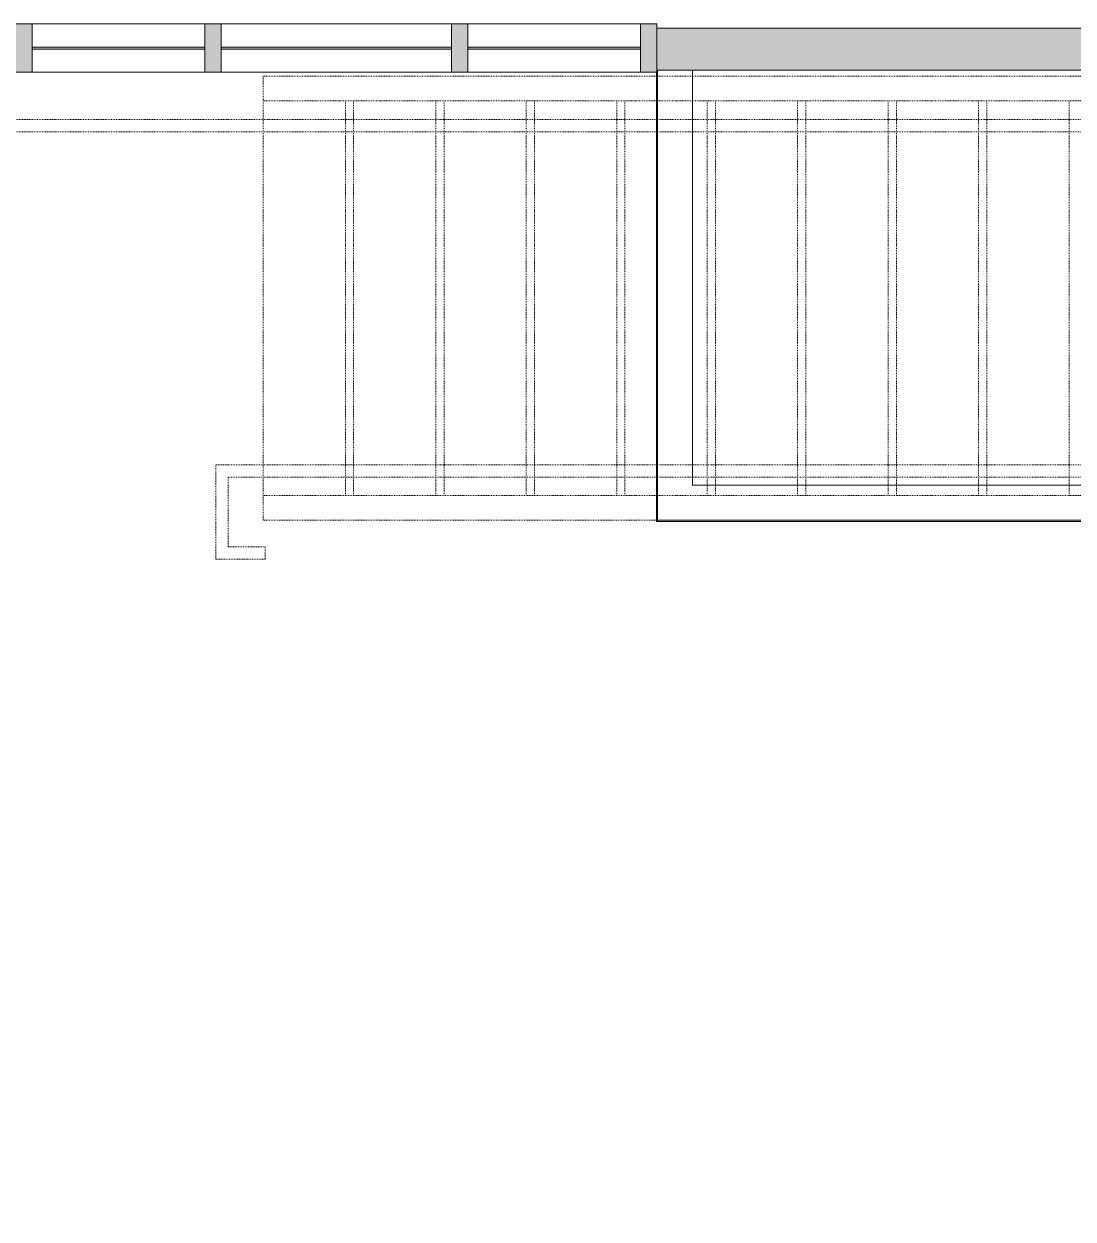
# Model space of a CAD drawing. Header units: inches. Extents: x -3803 to -1421, y -3454 to -210.
# Drawn here: x -2386.4 to -2258.8, y -3057.1 to -2911.8 of the extents above; entities that cross this region are included whole.
import ezdxf

# ---------------------------------------------------------------- set-up
doc = ezdxf.new("R2010")
doc.units = ezdxf.units.IN
doc.header["$MEASUREMENT"] = 0
doc.linetypes.add('Overhead 1_16_', pattern=[0.101562, 0.0625, -0.039062])
for name, color, linetype, lineweight in [('A-FLOR-HRAL', 11, 'Continuous', 13), ('A-GLAZ-CURT', 52, 'Continuous', 13), ('A-GLAZ-CWMG', 51, 'Continuous', 13), ('A-WALL-PATT', 111, 'Continuous', 13), ('I-WALL', 2, 'Continuous', 13), ('S-STRS-MBND', 31, 'Continuous', 13)]:
    doc.layers.add(name, color=color, linetype=linetype, lineweight=lineweight)

# ---------------------------------------------------------------- blocks, each defined once
blk = doc.blocks.new('System Panel - interior glazed panels-383841-DIMENSION PLAN - LEVEL 2 _579_ - 2__ - CAD')
at = {"layer": 'A-GLAZ-CURT', "lineweight": 9}
blk.add_hatch(color=90, dxfattribs=at).paths.add_polyline_path([(10.5, -0.125), (10.5, 0.125), (-10.5, 0.125), (-10.5, -0.125)], flags=0)
at = {"layer": 'A-GLAZ-CURT', "lineweight": 20}
for p, q in [((10.5, 0.125), (-10.5, 0.125)), ((-10.5, 0.125), (-10.5, -0.125)), ((10.5, -0.125), (10.5, 0.125)), ((-10.5, -0.125), (10.5, -0.125))]:
    blk.add_line(p, q, dxfattribs=at)
blk = doc.blocks.new('System Panel - interior glazed panels-383842-DIMENSION PLAN - LEVEL 2 _579_ - 2__ - CAD')
at = {"layer": 'A-GLAZ-CURT', "lineweight": 9}
blk.add_hatch(color=90, dxfattribs=at).paths.add_polyline_path([(14, -0.125), (14, 0.125), (-14, 0.125), (-14, -0.125)], flags=0)
at = {"layer": 'A-GLAZ-CURT', "lineweight": 20}
for p, q in [((14, 0.125), (-14, 0.125)), ((-14, 0.125), (-14, -0.125)), ((14, -0.125), (14, 0.125)), ((-14, -0.125), (14, -0.125))]:
    blk.add_line(p, q, dxfattribs=at)
blk = doc.blocks.new('Rectangular Mullion - 6 x 6 interior mullion-383849-DIMENSION PLAN - LEVEL 2 _579_ - 2__ - CAD')
at = {"layer": 'A-GLAZ-CWMG', "lineweight": 9}
for p, q in [((-2189.4, -2826.64), (-2168.4, -2826.64)), ((-2168.4, -2832.52), (-2189.4, -2832.52))]:
    blk.add_line(p, q, dxfattribs=at)
blk = doc.blocks.new('Rectangular Mullion - 6 x 6 interior mullion-383850-DIMENSION PLAN - LEVEL 2 _579_ - 2__ - CAD')
at = {"layer": 'A-GLAZ-CWMG', "lineweight": 9}
for p, q in [((-2166.4, -2826.64), (-2138.4, -2826.64)), ((-2138.4, -2832.52), (-2166.4, -2832.52))]:
    blk.add_line(p, q, dxfattribs=at)
blk = doc.blocks.new('Rectangular Mullion - 2 x 6 interior mullion-383853-DIMENSION PLAN - LEVEL 2 _579_ - 2__ - CAD')
at = {"layer": 'A-GLAZ-CWMG', "lineweight": 9}
blk.add_hatch(color=90, dxfattribs=at).paths.add_polyline_path([(0, 2.9375), (0, -2.9375), (-2, -2.9375), (-2, 2.9375)], flags=0)
at = {"layer": 'A-GLAZ-CWMG', "lineweight": 20}
for p, q in [((-2, 2.9375), (0, 2.9375)), ((-2, -2.9375), (-2, 2.9375)), ((0, 2.9375), (0, -2.9375)), ((0, -2.9375), (-2, -2.9375))]:
    blk.add_line(p, q, dxfattribs=at)
blk = doc.blocks.new('Rectangular Mullion - 2 x 6 interior mullion-383856-DIMENSION PLAN - LEVEL 2 _579_ - 2__ - CAD')
at = {"layer": 'A-GLAZ-CWMG', "lineweight": 9}
blk.add_hatch(color=90, dxfattribs=at).paths.add_polyline_path([(-2, 2.9375), (-2, -2.9375), (0, -2.9375), (0, 2.9375)], flags=0)
at = {"layer": 'A-GLAZ-CWMG', "lineweight": 20}
for p, q in [((0, 2.9375), (-2, 2.9375)), ((-2, 2.9375), (-2, -2.9375)), ((0, -2.9375), (0, 2.9375)), ((-2, -2.9375), (0, -2.9375))]:
    blk.add_line(p, q, dxfattribs=at)
blk = doc.blocks.new('Rectangular Mullion - 2 x 6 interior mullion-383857-DIMENSION PLAN - LEVEL 2 _579_ - 2__ - CAD')
at = {"layer": 'A-GLAZ-CWMG', "lineweight": 9}
blk.add_hatch(color=90, dxfattribs=at).paths.add_polyline_path([(1, 2.9375), (1, -2.9375), (-1, -2.9375), (-1, 2.9375)], flags=0)
at = {"layer": 'A-GLAZ-CWMG', "lineweight": 20}
for p, q in [((-1, 2.9375), (1, 2.9375)), ((-1, -2.9375), (-1, 2.9375)), ((1, 2.9375), (1, -2.9375)), ((1, -2.9375), (-1, -2.9375))]:
    blk.add_line(p, q, dxfattribs=at)
blk = doc.blocks.new('Handrail Type - Handrail_Internal_-V32-DIMENSION PLAN - LEVEL 2 _579_ - 2__ - CAD')
at = {"layer": 'A-FLOR-HRAL', "linetype": 'Overhead 1_16_', "lineweight": 9}
for p, q in [((-2410.4, -2924.89), (-2410.4, -2923.39)), ((-2357.29, -2923.39), (-2410.4, -2923.39)), ((-2203.29, -2923.39), (-2357.29, -2923.39)), ((-2157.54, -2923.39), (-2203.29, -2923.39)), ((-2157.54, -2980.14), (-2157.54, -2923.39)), ((-2357.29, -2924.89), (-2410.4, -2924.89)), ((-2203.29, -2924.89), (-2357.29, -2924.89)), ((-2159.04, -2924.89), (-2203.29, -2924.89)), ((-2159.04, -2980.14), (-2159.04, -2924.89)), ((-2159.04, -2983.29), (-2159.04, -2980.14)), ((-2157.54, -2982.59), (-2157.54, -2980.14))]:
    blk.add_line(p, q, dxfattribs=at)
at = {"layer": 'A-FLOR-HRAL', "lineweight": 9}
for p, q in [((-2157.54, -2982.59), (-2159.04, -2983.29)), ((-2157.54, -3046.14), (-2157.54, -2982.59)), ((-2159.04, -3046.14), (-2159.04, -2983.29)), ((-2159.04, -3057.14), (-2159.04, -3046.14)), ((-2157.54, -3057.1), (-2157.54, -3046.14)), ((-2159.04, -3057.14), (-2157.54, -3057.14))]:
    blk.add_line(p, q, dxfattribs=at)
blk = doc.blocks.new('Basic Wall _ A3-4 1_4_-BSALS - ___-3569754-DIMENSION PLAN - LEVEL 2 _579_ - 2__ - CAD')
at = {"layer": 'I-WALL', "lineweight": 20}
for q in [(-2309.32, -2972.14), (-2206.22, -2972.27)]:
    blk.add_line((-2309.44, -2972.27), q, dxfattribs=at)
blk = doc.blocks.new('Basic Wall _ A3-4 1_4_-BSALS - ___-3569755-DIMENSION PLAN - LEVEL 2 _579_ - 2__ - CAD')
at = {"layer": 'I-WALL', "lineweight": 20}
for p in [(-2309.44, -2917.64), (-2309.32, -2972.14)]:
    blk.add_line(p, (-2309.44, -2972.27), dxfattribs=at)
blk = doc.blocks.new('Handrail Type - Handrail_Internal_-V53-DIMENSION PLAN - LEVEL 2 _579_ - 2__ - CAD')
at = {"layer": 'A-FLOR-HRAL', "linetype": 'Overhead 1_16_', "lineweight": 9}
for p, q in [((-2363.04, -2965.39), (-2363.04, -2976.86)), ((-2357.29, -2965.39), (-2363.04, -2965.39)), ((-2204.29, -2965.39), (-2357.29, -2965.39)), ((-2199.54, -2965.39), (-2204.29, -2965.39)), ((-2199.54, -2970.14), (-2199.54, -2965.39)), ((-2361.54, -2966.89), (-2361.54, -2975.36)), ((-2357.29, -2966.89), (-2361.54, -2966.89)), ((-2204.29, -2966.89), (-2357.29, -2966.89)), ((-2201.04, -2966.89), (-2204.29, -2966.89)), ((-2201.04, -2970.14), (-2201.04, -2966.89)), ((-2201.04, -2980.14), (-2201.04, -2970.14)), ((-2199.54, -2980.14), (-2199.54, -2970.14)), ((-2361.54, -2975.36), (-2357.04, -2975.36)), ((-2357.04, -2975.36), (-2357.04, -2976.86)), ((-2363.04, -2976.86), (-2357.04, -2976.86)), ((-2201.04, -3002.87), (-2201.04, -2980.14)), ((-2199.54, -3002.17), (-2199.54, -2980.14))]:
    blk.add_line(p, q, dxfattribs=at)
at = {"layer": 'A-FLOR-HRAL', "lineweight": 9}
for p, q in [((-2199.54, -3002.17), (-2201.04, -3002.87)), ((-2201.04, -3057.1), (-2201.04, -3002.87)), ((-2199.54, -3057.14), (-2199.54, -3002.17)), ((-2201.04, -3057.14), (-2199.54, -3057.14))]:
    blk.add_line(p, q, dxfattribs=at)

msp = doc.modelspace()

# ---------------------------------------------------------------- hatches: boundary and pattern name
at = {"layer": 'A-WALL-PATT', "lineweight": 20}
h = msp.add_hatch(color=10, dxfattribs=at)
h.paths.add_polyline_path([(-2247.32, -2917.39), (-2247.32, -2912.27), (-2309.4, -2912.27), (-2309.4, -2917.39), (-2249.57, -2917.39)], flags=0)
h.paths.add_polyline_path([(-2413.27, -2917.39), (-2387.4, -2917.39), (-2387.4, -2912.27), (-2413.27, -2912.27), (-2413.27, -2917.14)], flags=0)
h.paths.add_polyline_path([(-2399.87, -2916.7), (-2400.24, -2916.55), (-2400.4, -2916.18), (-2400.35, -2913.12), (-2400.24, -2912.86), (-2399.87, -2912.7), (-2396.81, -2912.75), (-2396.55, -2912.86), (-2396.4, -2913.23), (-2396.44, -2916.28), (-2396.55, -2916.55), (-2396.92, -2916.7)], flags=0)
h.paths.add_polyline_path([(-2396.92, -2916.33), (-2396.81, -2916.28), (-2396.77, -2916.18), (-2396.81, -2913.12), (-2396.92, -2913.08), (-2399.98, -2913.12), (-2400.02, -2913.23), (-2399.98, -2916.28), (-2399.87, -2916.33)], flags=0)

# ---------------------------------------------------------------- linework, layer by layer
at = {"layer": 'I-WALL', "lineweight": 20}
for p, q in [((-2145.4, -2912.27), (-2309.4, -2912.27)), ((-2309.4, -2912.27), (-2309.4, -2917.39)), ((-2309.4, -2917.39), (-2247.32, -2917.39)), ((-2309.32, -2972.14), (-2309.32, -2917.39)), ((-2305.07, -2917.39), (-2305.07, -2967.89)), ((-2305.07, -2967.89), (-2206.23, -2967.89)), ((-2206.22, -2972.14), (-2309.32, -2972.14))]:
    msp.add_line(p, q, dxfattribs=at)
at = {"layer": 'S-STRS-MBND', "linetype": 'Overhead 1_16_', "lineweight": 9}
for p, q in [((-2357.29, -2918.14), (-2357.29, -2921.14)), ((-2207.47, -2918.14), (-2357.29, -2918.14)), ((-2207.47, -2921.14), (-2357.29, -2921.14)), ((-2357.29, -2969.14), (-2357.29, -2921.14)), ((-2347.29, -2969.14), (-2347.29, -2921.14)), ((-2346.29, -2969.14), (-2346.29, -2921.14)), ((-2336.29, -2969.14), (-2336.29, -2921.14)), ((-2335.29, -2969.14), (-2335.29, -2921.14)), ((-2325.29, -2969.14), (-2325.29, -2921.14)), ((-2324.29, -2969.14), (-2324.29, -2921.14)), ((-2314.29, -2969.14), (-2314.29, -2921.14)), ((-2313.29, -2969.14), (-2313.29, -2921.14)), ((-2303.29, -2969.14), (-2303.29, -2921.14)), ((-2302.29, -2969.14), (-2302.29, -2921.14)), ((-2292.29, -2969.14), (-2292.29, -2921.14)), ((-2291.29, -2969.14), (-2291.29, -2921.14)), ((-2281.29, -2969.14), (-2281.29, -2921.14)), ((-2280.29, -2969.14), (-2280.29, -2921.14)), ((-2270.29, -2969.14), (-2270.29, -2921.14)), ((-2269.29, -2969.14), (-2269.29, -2921.14)), ((-2259.29, -2969.14), (-2259.29, -2921.14)), ((-2357.29, -2969.14), (-2357.29, -2972.14)), ((-2207.47, -2969.14), (-2357.29, -2969.14)), ((-2207.47, -2972.14), (-2357.29, -2972.14))]:
    msp.add_line(p, q, dxfattribs=at)

# ---------------------------------------------------------------- block references
at = {"layer": 'A-FLOR-HRAL', "lineweight": 9}
for name in ['Handrail Type - Handrail_Internal_-V32-DIMENSION PLAN - LEVEL 2 _579_ - 2__ - CAD', 'Handrail Type - Handrail_Internal_-V53-DIMENSION PLAN - LEVEL 2 _579_ - 2__ - CAD']:
    msp.add_blockref(name, (0, 0), dxfattribs=at)
at = {"layer": 'A-GLAZ-CURT', "lineweight": 9}
for name, p in [('System Panel - interior glazed panels-383841-DIMENSION PLAN - LEVEL 2 _579_ - 2__ - CAD', (-2374.9, -2914.7)), ('System Panel - interior glazed panels-383842-DIMENSION PLAN - LEVEL 2 _579_ - 2__ - CAD', (-2348.4, -2914.7)), ('System Panel - interior glazed panels-383841-DIMENSION PLAN - LEVEL 2 _579_ - 2__ - CAD', (-2321.9, -2914.7))]:
    msp.add_blockref(name, p, dxfattribs=at)
at = {"layer": 'A-GLAZ-CWMG', "lineweight": 9, "rotation": 180}
msp.add_blockref('Rectangular Mullion - 2 x 6 interior mullion-383856-DIMENSION PLAN - LEVEL 2 _579_ - 2__ - CAD', (-2387.4, -2914.7), dxfattribs=at)
at = {"layer": 'A-GLAZ-CWMG', "lineweight": 9}
for name, p in [('Rectangular Mullion - 6 x 6 interior mullion-383849-DIMENSION PLAN - LEVEL 2 _579_ - 2__ - CAD', (-196, -85.13)), ('Rectangular Mullion - 6 x 6 interior mullion-383850-DIMENSION PLAN - LEVEL 2 _579_ - 2__ - CAD', (-196, -85.13)), ('Rectangular Mullion - 6 x 6 interior mullion-383849-DIMENSION PLAN - LEVEL 2 _579_ - 2__ - CAD', (-143, -85.13))]:
    msp.add_blockref(name, p, dxfattribs=at)
at = {"layer": 'A-GLAZ-CWMG', "lineweight": 9, "extrusion": (0, 0, -1), "rotation": 180}
for name, p in [('Rectangular Mullion - 2 x 6 interior mullion-383857-DIMENSION PLAN - LEVEL 2 _579_ - 2__ - CAD', (2363.4, -2914.7)), ('Rectangular Mullion - 2 x 6 interior mullion-383857-DIMENSION PLAN - LEVEL 2 _579_ - 2__ - CAD', (2333.4, -2914.7)), ('Rectangular Mullion - 2 x 6 interior mullion-383853-DIMENSION PLAN - LEVEL 2 _579_ - 2__ - CAD', (2309.4, -2914.7))]:
    msp.add_blockref(name, p, dxfattribs=at)
at = {"layer": 'I-WALL', "lineweight": 20}
for name in ['Basic Wall _ A3-4 1_4_-BSALS - ___-3569755-DIMENSION PLAN - LEVEL 2 _579_ - 2__ - CAD', 'Basic Wall _ A3-4 1_4_-BSALS - ___-3569754-DIMENSION PLAN - LEVEL 2 _579_ - 2__ - CAD']:
    msp.add_blockref(name, (0, 0), dxfattribs=at)

doc.saveas('drawing.dxf')
